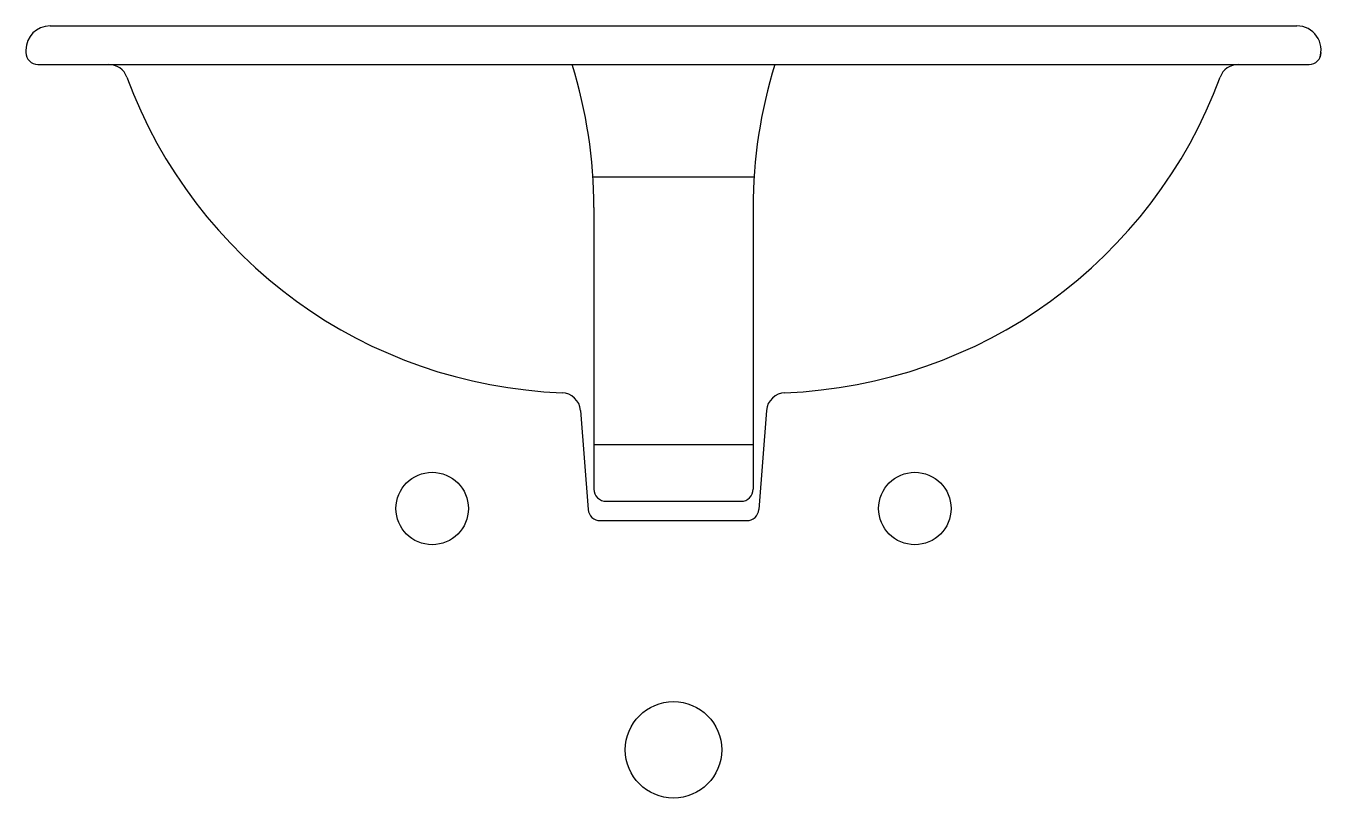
# Model space of a CAD drawing. Extents: x 1076 to 1613, y 1564 to 1884.
import ezdxf

# ---------------------------------------------------------------- set-up
doc = ezdxf.new("R2010")
doc.units = 0
doc.header["$LTSCALE"] = 50
doc.layers.add('FINA', color=6, linetype='CONTINUOUS')
doc.layers.add('GROSSA', color=3, linetype='CONTINUOUS')

msp = doc.modelspace()

# ---------------------------------------------------------------- linework, layer by layer
at = {"layer": 'FINA', "color": 0}
for centre, radius in [((1244.41, 1684.43), 15), ((1444.41, 1684.43), 15), ((1344.41, 1584.43), 20)]:
    msp.add_circle(centre, radius, dxfattribs=at)
at = {"layer": 'GROSSA', "color": 0, "linetype": 'CONTINUOUS'}
for p, q in [((1086.06, 1884.43), (1602.75, 1884.43)), ((1076.06, 1874.43), (1076.06, 1873.43)), ((1081.06, 1868.43), (1578.41, 1868.43)), ((1578.41, 1868.43), (1607.75, 1868.43)), ((1311, 1821.88), (1377.81, 1821.88)), ((1311.41, 1809.11), (1311.41, 1692.43)), ((1377.41, 1809.11), (1377.41, 1692.43)), ((1305.88, 1725.05), (1309.05, 1684.05)), ((1382.93, 1725.05), (1379.76, 1684.05)), ((1311.41, 1710.95), (1377.41, 1710.95)), ((1316.41, 1687.43), (1372.41, 1687.43)), ((1314.03, 1679.43), (1374.78, 1679.43))]:
    msp.add_line(p, q, dxfattribs=at)
for centre, radius, start, end in [((1086.06, 1874.43), 10, 90, 179.999), ((1602.75, 1874.43), 10, 340.7412, 90), ((1081.06, 1873.43), 5, 180.018, 270), ((1607.75, 1873.43), 5, 270, 359.982), ((1110.4, 1860.43), 8, 20.219, 90), ((1111.39, 1809.11), 200.02, 0.001, 17.2533), ((1577.34, 1809.13), 199.93, 162.7468, 180.0065), ((1578.41, 1860.43), 8, 90, 159.781), ((1305.6, 1932.29), 200, 200.2108, 267.8871), ((1383.21, 1932.29), 200, 272.1129, 339.7892), ((1297.9, 1724.43), 8, 4.4136, 87.8097), ((1390.91, 1724.43), 8, 92.1903, 175.5864), ((1316.41, 1692.43), 5, 179.9846, 270.8902), ((1372.41, 1692.43), 5, 270, 359.982), ((1314.03, 1684.43), 5, 184.4366, 270), ((1374.78, 1684.43), 5, 270, 355.5634)]:
    msp.add_arc(centre, radius, start, end, dxfattribs=at)

doc.saveas('drawing.dxf')
